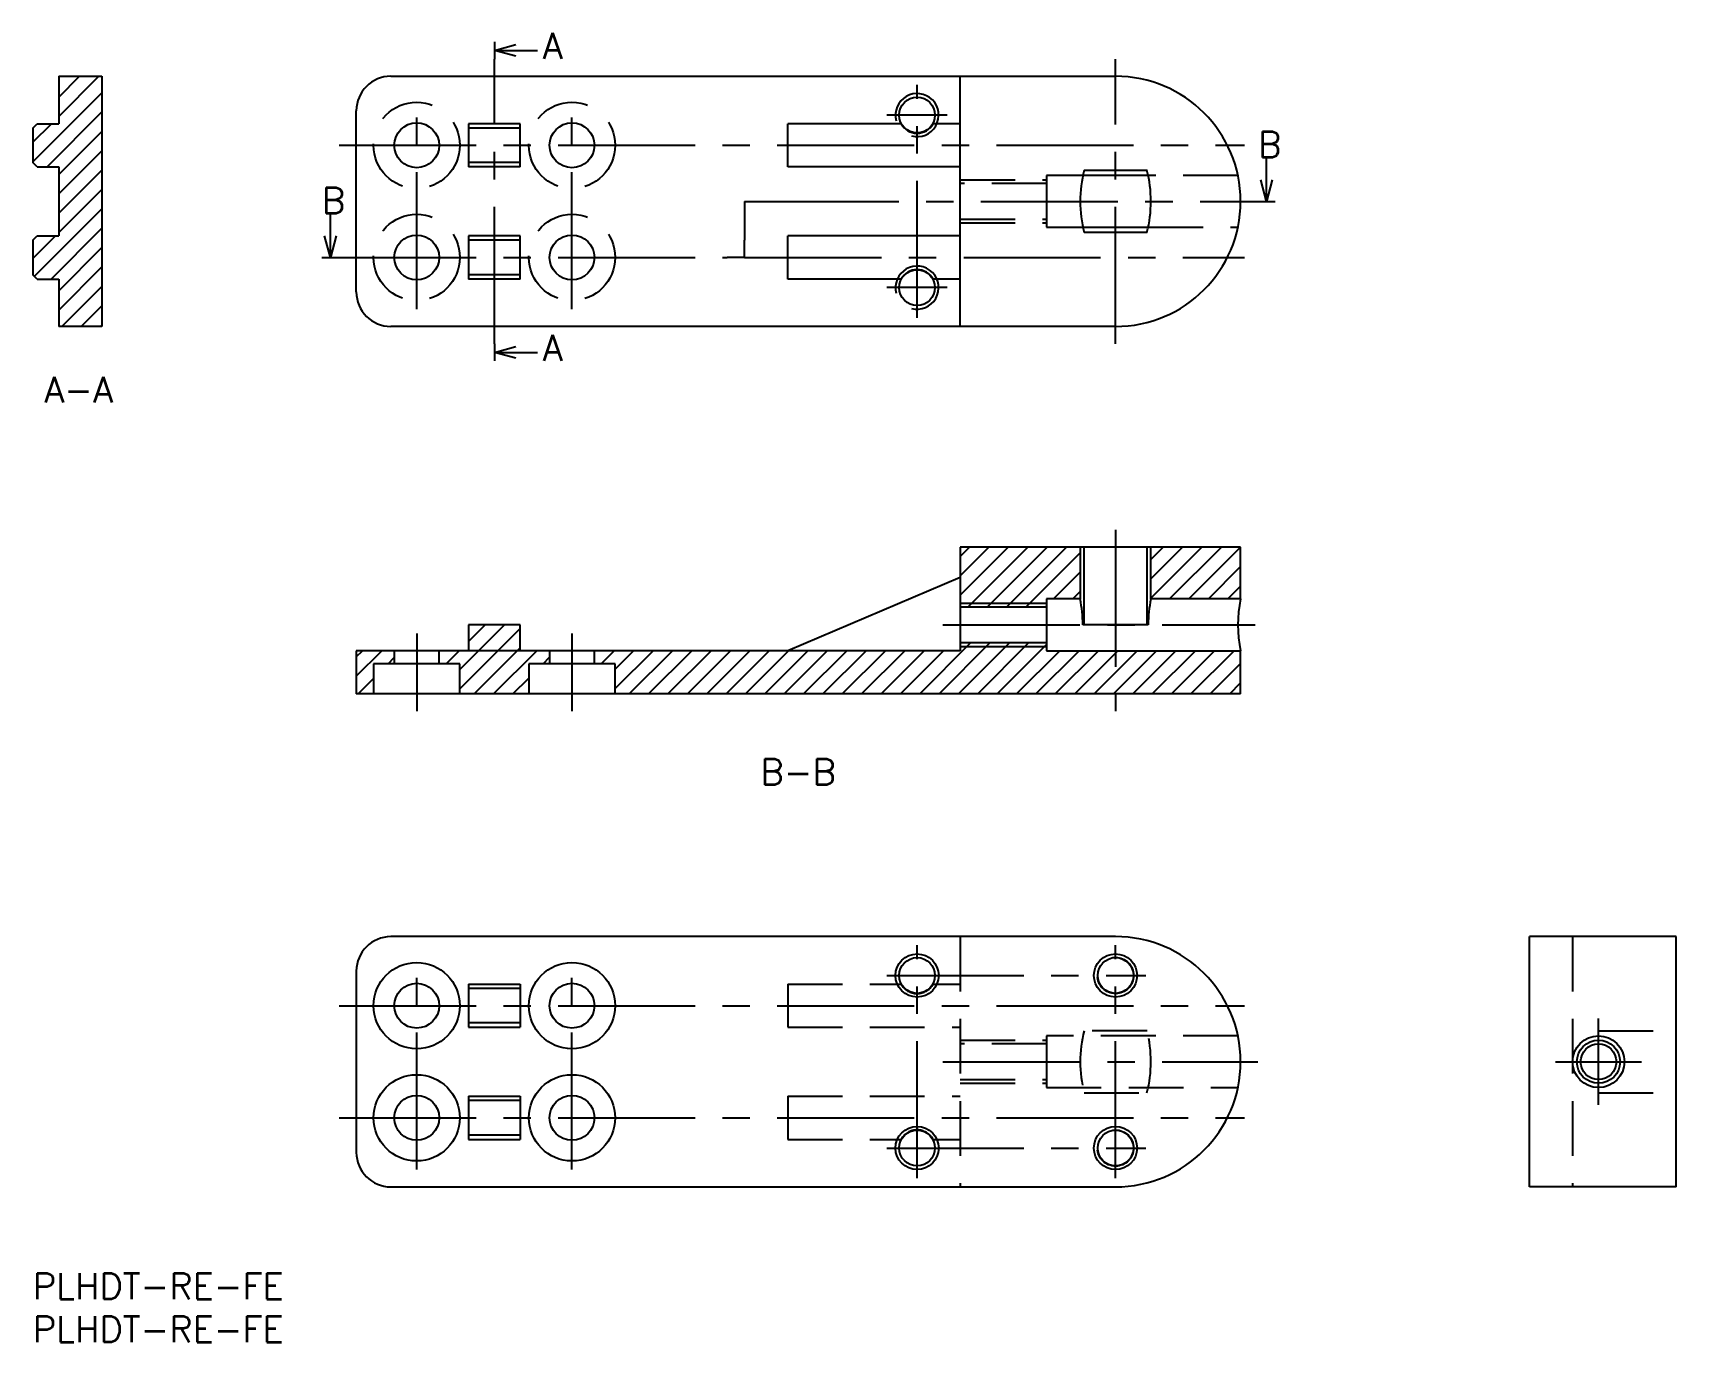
# Model space of a CAD drawing. Extents: x 0 to 190, y -8 to 144.
import ezdxf

# ---------------------------------------------------------------- set-up
doc = ezdxf.new("R2010")
doc.units = 0
doc.header["$LTSCALE"] = 0.5
doc.linetypes.add('CENTER', pattern=[50.8, 31.75, -6.35, 6.35, -6.35])
doc.linetypes.add('DASHED', pattern=[19.05, 12.7, -6.35])
for name, color, linetype in [('MSM_CENTER', 1, 'CENTER'), ('MSM_CONTINUOUS', 7, 'CONTINUOUS'), ('MSM_DASHED', 4, 'DASHED'), ('MSM_NARROW', 5, 'CONTINUOUS'), ('MSM_PART_NUMBER', 7, 'CONTINUOUS')]:
    doc.layers.add(name, color=color, linetype=linetype)
doc.styles.get("Standard").update_dxf_attribs({"font": 'txt.shx', "height": 3, "bigfont": 'bigfont.shx'})

# ---------------------------------------------------------------- blocks, each defined once
blk = doc.blocks.new('*U2')
at = {"layer": 'MSM_PART_NUMBER'}
blk.add_text('PLHDT-RE-FE', height=3, dxfattribs=at).set_placement((0, -3))
blk = doc.blocks.new('*U3')
at = {"layer": 'MSM_PART_NUMBER'}
blk.add_text('PLHDT-RE-FE', height=3, dxfattribs=at).set_placement((0, -8))

msp = doc.modelspace()

# ---------------------------------------------------------------- linework, layer by layer
at = {"layer": 'MSM_CENTER'}
for p, q in [((53.49, 107.73), (53.49, 140.73)), ((125.49, 107.73), (125.49, 140.73)), ((102.49, 110.73), (102.49, 137.73)), ((44.49, 111.73), (44.49, 136.73)), ((62.49, 111.73), (62.49, 136.73)), ((105.99, 134.23), (98.99, 134.23)), ((35.49, 130.73), (140.45, 130.73)), ((84.49, 124.23), (141.99, 124.23)), ((82.49, 122.23), (82.49, 119.73)), ((35.49, 117.73), (80.49, 117.73)), ((82.49, 117.73), (140.45, 117.73)), ((105.99, 114.23), (98.99, 114.23)), ((125.49, 86.14), (125.49, 65.14)), ((105.49, 75.14), (141.68, 75.14)), ((44.49, 74.14), (44.49, 65.14)), ((62.49, 74.14), (62.49, 65.14)), ((44.49, 12), (44.49, 37)), ((62.49, 12), (62.49, 37)), ((102.49, 11), (102.49, 38)), ((125.49, 11), (125.49, 38)), ((98.99, 34.5), (128.99, 34.5)), ((35.49, 31), (140.45, 31)), ((181.47, 19.5), (181.47, 29.5)), ((105.49, 24.5), (141.99, 24.5)), ((176.47, 24.5), (186.47, 24.5)), ((35.49, 18), (140.45, 18)), ((98.99, 14.5), (128.99, 14.5))]:
    msp.add_line(p, q, dxfattribs=at)
at = {"layer": 'MSM_CONTINUOUS'}
for p, q in [((3, 138.73), (8, 138.73)), ((3, 138.73), (3, 133.23)), ((8, 138.73), (8, 109.73)), ((41.49, 138.73), (125.49, 138.73)), ((107.49, 109.73), (107.49, 138.73)), ((37.49, 113.73), (37.49, 134.73)), ((0, 132.73), (0.5, 133.23)), ((0, 132.73), (0, 128.73)), ((0.5, 133.23), (3, 133.23)), ((50.49, 133.23), (50.49, 128.23)), ((56.49, 133.23), (50.49, 133.23)), ((56.49, 132.73), (50.49, 132.73)), ((56.49, 128.23), (56.49, 133.23)), ((100.64, 133.23), (87.49, 133.23)), ((87.49, 128.23), (87.49, 133.23)), ((107.49, 133.23), (104.34, 133.23)), ((0.5, 128.23), (0, 128.73)), ((0.5, 128.23), (3, 128.23)), ((3, 128.23), (3, 120.23)), ((56.49, 128.73), (50.49, 128.73)), ((56.49, 128.23), (50.49, 128.23)), ((107.49, 128.23), (87.49, 128.23)), ((121.85, 127.83), (129.14, 127.83)), ((129.28, 127.23), (121.7, 127.23)), ((82.49, 124.23), (82.49, 122.23)), ((82.49, 124.23), (84.49, 124.23)), ((0, 119.73), (0.5, 120.23)), ((0.5, 120.23), (3, 120.23)), ((56.49, 120.23), (50.49, 120.23)), ((50.49, 120.23), (50.49, 115.23)), ((56.49, 115.23), (56.49, 120.23)), ((107.49, 120.23), (87.49, 120.23)), ((87.49, 115.23), (87.49, 120.23)), ((121.7, 121.23), (129.28, 121.23)), ((129.14, 120.63), (121.85, 120.63)), ((0, 119.73), (0, 115.73)), ((56.49, 119.73), (50.49, 119.73)), ((82.49, 117.73), (82.49, 119.73)), ((82.49, 117.73), (80.49, 117.73)), ((0.5, 115.23), (0, 115.73)), ((0.5, 115.23), (3, 115.23)), ((3, 115.23), (3, 109.73)), ((56.49, 115.73), (50.49, 115.73)), ((56.49, 115.23), (50.49, 115.23)), ((100.64, 115.23), (87.49, 115.23)), ((107.49, 115.23), (104.34, 115.23)), ((8, 109.73), (3, 109.73)), ((125.49, 109.73), (41.49, 109.73)), ((107.49, 84.14), (107.49, 72.14)), ((139.99, 84.14), (107.49, 84.14)), ((121.39, 84.14), (121.39, 78.14)), ((121.85, 75.14), (121.85, 84.14)), ((129.14, 75.14), (129.14, 84.14)), ((129.59, 78.14), (129.59, 84.14)), ((139.99, 78.14), (139.99, 84.14)), ((107.49, 80.64), (87.49, 72.14)), ((117.49, 78.14), (117.49, 72.14)), ((121.39, 78.14), (117.49, 78.14)), ((139.99, 78.14), (129.59, 78.14)), ((117.49, 77.21), (107.49, 77.21)), ((50.49, 75.14), (50.49, 72.14)), ((56.49, 75.14), (50.49, 75.14)), ((56.49, 72.14), (56.49, 75.14)), ((129.28, 75.14), (121.7, 75.14)), ((107.49, 73.08), (117.49, 73.08)), ((107.49, 72.14), (37.49, 72.14)), ((37.49, 72.14), (37.49, 67.14)), ((49.49, 70.64), (39.49, 70.64)), ((39.49, 70.64), (39.49, 67.14)), ((41.89, 72.14), (41.89, 70.64)), ((47.09, 70.64), (47.09, 72.14)), ((49.49, 67.14), (49.49, 70.64)), ((67.49, 70.64), (57.49, 70.64)), ((57.49, 70.64), (57.49, 67.14)), ((59.89, 72.14), (59.89, 70.64)), ((65.09, 70.64), (65.09, 72.14)), ((67.49, 67.14), (67.49, 70.64)), ((117.49, 72.14), (139.99, 72.14)), ((139.99, 67.14), (139.99, 72.14)), ((139.99, 67.14), (37.49, 67.14)), ((125.49, 39), (41.49, 39)), ((173.47, 10), (173.47, 39)), ((190.47, 39), (173.47, 39)), ((190.47, 10), (190.47, 39)), ((37.49, 35), (37.49, 14)), ((41.49, 10), (125.49, 10)), ((190.47, 10), (173.47, 10))]:
    msp.add_line(p, q, dxfattribs=at)
for centre, radius in [((102.49, 134.23), 2.07), ((44.49, 130.73), 2.6), ((62.49, 130.73), 2.6), ((44.49, 117.73), 2.6), ((62.49, 117.73), 2.6), ((102.49, 114.23), 2.07), ((102.49, 34.5), 2.07), ((125.49, 34.5), 2.07), ((44.49, 31), 5), ((62.49, 31), 5), ((44.49, 31), 2.6), ((62.49, 31), 2.6), ((181.47, 24.5), 3), ((181.47, 24.5), 2.07), ((44.49, 18), 5), ((62.49, 18), 5), ((44.49, 18), 2.6), ((62.49, 18), 2.6), ((102.49, 14.5), 2.07), ((125.49, 14.5), 2.07)]:
    msp.add_circle(centre, radius, dxfattribs=at)
for centre, radius, start, end in [((41.49, 134.73), 4, 90, 180), ((125.49, 124.23), 14.5, 270, 90), ((102.49, 134.23), 2.1, 208.5156, 331.4844), ((135.89, 124.23), 14.5, 165.6245, 194.3755), ((115.09, 124.23), 14.5, 345.6245, 14.3755), ((102.49, 114.22), 2.1, 28.5156, 151.4844), ((41.49, 113.73), 4, 180, 270), ((106.88, 75.11), 14.82, 0.131, 11.8096), ((144.1, 75.11), 14.82, 168.1904, 179.869), ((154.2, 75.14), 14.52, 168.0755, 191.9245), ((41.49, 35), 4, 90, 180), ((125.49, 24.5), 14.5, 270, 90), ((41.49, 14), 4, 180, 270)]:
    msp.add_arc(centre, radius, start, end, dxfattribs=at)
at = {"layer": 'MSM_DASHED'}
for p, q in [((107.49, 126.73), (117.49, 126.73)), ((117.49, 126.29), (107.49, 126.29)), ((117.49, 127.23), (117.49, 121.23)), ((121.7, 127.23), (117.49, 127.23)), ((139.68, 127.23), (129.28, 127.23)), ((107.49, 122.16), (117.49, 122.16)), ((107.49, 121.73), (117.49, 121.73)), ((117.49, 121.23), (121.7, 121.23)), ((129.28, 121.23), (139.68, 121.23)), ((107.49, 39), (107.49, 10)), ((178.47, 39), (178.47, 10)), ((50.49, 33.5), (50.49, 28.5)), ((50.49, 33.5), (56.49, 33.5)), ((56.49, 33), (50.49, 33)), ((56.49, 33.5), (56.49, 28.5)), ((87.49, 33.5), (87.49, 28.5)), ((87.49, 33.5), (100.64, 33.5)), ((104.34, 33.5), (107.49, 33.5)), ((56.49, 29), (50.49, 29)), ((50.49, 28.5), (56.49, 28.5)), ((87.49, 28.5), (107.49, 28.5)), ((107.49, 27), (117.49, 27)), ((139.68, 27.5), (117.49, 27.5)), ((117.49, 27.5), (117.49, 21.5)), ((129.14, 28.1), (121.85, 28.1)), ((181.47, 28.1), (190.47, 28.1)), ((181.47, 27.5), (181.47, 28.1)), ((117.49, 26.57), (107.49, 26.57)), ((107.49, 22.43), (117.49, 22.43)), ((107.49, 22), (117.49, 22)), ((117.49, 21.5), (139.68, 21.5)), ((181.47, 20.9), (181.47, 21.5)), ((50.49, 20.5), (50.49, 15.5)), ((50.49, 20.5), (56.49, 20.5)), ((56.49, 20), (50.49, 20)), ((56.49, 20.5), (56.49, 15.5)), ((87.49, 20.5), (87.49, 15.5)), ((87.49, 20.5), (107.49, 20.5)), ((121.85, 20.9), (129.14, 20.9)), ((181.47, 20.9), (190.47, 20.9)), ((56.49, 16), (50.49, 16)), ((50.49, 15.5), (56.49, 15.5)), ((87.49, 15.5), (100.64, 15.5)), ((104.34, 15.5), (107.49, 15.5))]:
    msp.add_line(p, q, dxfattribs=at)
for centre, radius in [((44.49, 130.73), 5), ((62.49, 130.73), 5), ((44.49, 117.73), 5), ((62.49, 117.73), 5), ((125.49, 34.5), 2.1), ((125.49, 14.5), 2.1)]:
    msp.add_circle(centre, radius, dxfattribs=at)
for centre, radius, start, end in [((102.49, 34.5), 2.1, 208.4369, 331.5631), ((135.89, 24.5), 14.5, 165.6245, 194.3755), ((115.09, 24.5), 14.5, 345.6245, 14.3755), ((102.49, 14.5), 2.1, 28.4369, 151.5631)]:
    msp.add_arc(centre, radius, start, end, dxfattribs=at)
at = {"layer": 'MSM_NARROW'}
for p, q in [((3, 138.57), (3.16, 138.73)), ((3, 136.32), (5.4, 138.73)), ((3, 134.08), (7.65, 138.73)), ((0, 128.83), (8, 136.83)), ((1.64, 128.23), (8, 134.59)), ((0, 131.08), (2.15, 133.23)), ((3, 127.34), (8, 132.34)), ((3, 125.1), (8, 130.1)), ((3, 122.85), (8, 127.85)), ((3, 120.61), (8, 125.61)), ((0.18, 115.55), (8, 123.36)), ((0, 117.61), (2.62, 120.23)), ((2.11, 115.23), (8, 121.12)), ((3, 113.87), (8, 118.87)), ((3, 111.63), (8, 116.63)), ((3.34, 109.73), (8, 114.38)), ((5.59, 109.73), (8, 112.14)), ((7.83, 109.73), (8, 109.89)), ((107.49, 83.06), (108.57, 84.14)), ((107.49, 80.82), (110.82, 84.14)), ((107.49, 78.57), (113.06, 84.14)), ((108.37, 77.21), (115.31, 84.14)), ((110.62, 77.21), (117.55, 84.14)), ((112.86, 77.21), (119.8, 84.14)), ((129.59, 82.71), (131.02, 84.14)), ((129.59, 80.47), (133.27, 84.14)), ((129.59, 78.22), (135.51, 84.14)), ((131.76, 78.14), (137.76, 84.14)), ((134, 78.14), (139.99, 84.13)), ((115.11, 77.21), (121.39, 83.49)), ((118.29, 78.14), (121.39, 81.25)), ((136.25, 78.14), (139.99, 81.89)), ((120.53, 78.14), (121.39, 79)), ((138.49, 78.14), (139.99, 79.64)), ((107.49, 77.64), (117.49, 77.64)), ((117.35, 77.21), (117.49, 77.35)), ((50.49, 73.21), (52.42, 75.14)), ((51.67, 72.14), (54.67, 75.14)), ((53.91, 72.14), (56.49, 74.72)), ((51.16, 67.14), (56.49, 72.47)), ((102.8, 67.14), (108.73, 73.08)), ((105.04, 67.14), (110.97, 73.08)), ((107.29, 67.14), (113.22, 73.08)), ((107.49, 72.64), (117.49, 72.64)), ((109.53, 67.14), (115.46, 73.08)), ((111.78, 67.14), (117.49, 72.86)), ((37.49, 71.43), (38.2, 72.14)), ((37.49, 69.19), (40.44, 72.14)), ((41.19, 70.64), (41.89, 71.34)), ((47.09, 72.05), (47.18, 72.14)), ((47.92, 70.64), (49.42, 72.14)), ((49.49, 69.96), (51.67, 72.14)), ((49.49, 67.72), (53.91, 72.14)), ((53.4, 67.14), (58.4, 72.14)), ((59.15, 70.64), (59.89, 71.38)), ((65.09, 72.09), (65.14, 72.14)), ((65.89, 70.64), (67.39, 72.14)), ((67.49, 70), (69.63, 72.14)), ((67.49, 67.76), (71.88, 72.14)), ((69.12, 67.14), (74.12, 72.14)), ((71.37, 67.14), (76.37, 72.14)), ((73.61, 67.14), (78.61, 72.14)), ((75.86, 67.14), (80.86, 72.14)), ((78.1, 67.14), (83.1, 72.14)), ((80.35, 67.14), (85.35, 72.14)), ((82.59, 67.14), (87.59, 72.14)), ((84.84, 67.14), (89.84, 72.14)), ((87.08, 67.14), (92.08, 72.14)), ((89.33, 67.14), (94.33, 72.14)), ((91.57, 67.14), (96.57, 72.14)), ((93.82, 67.14), (98.82, 72.14)), ((96.06, 67.14), (101.06, 72.14)), ((98.31, 67.14), (103.31, 72.14)), ((104.99, 72.14), (99.99, 72.14)), ((100.55, 67.14), (105.55, 72.14)), ((114.02, 67.14), (119.02, 72.14)), ((116.27, 67.14), (121.27, 72.14)), ((118.51, 67.14), (123.51, 72.14)), ((120.76, 67.14), (125.76, 72.14)), ((123, 67.14), (128, 72.14)), ((125.25, 67.14), (130.25, 72.14)), ((127.49, 67.14), (132.49, 72.14)), ((129.74, 67.14), (134.74, 72.14)), ((131.98, 67.14), (136.98, 72.14)), ((134.23, 67.14), (139.23, 72.14)), ((136.47, 67.14), (139.99, 70.66)), ((37.69, 67.14), (39.49, 68.94)), ((55.65, 67.14), (57.49, 68.98)), ((138.72, 67.14), (139.99, 68.42))]:
    msp.add_line(p, q, dxfattribs=at)
for centre in [(102.49, 34.5), (125.49, 34.5), (181.47, 24.5), (102.49, 14.5), (125.49, 14.5)]:
    msp.add_circle(centre, 2.5, dxfattribs=at)
for centre in [(102.49, 134.23), (102.49, 114.23)]:
    msp.add_arc(centre, 2.5, 255, 195, dxfattribs=at)
at = {"layer": 'MSM_PART_NUMBER'}
for p, q in [((53.49, 142.73), (53.49, 140.73)), ((53.49, 141.73), (55.99, 142.4)), ((55.99, 141.06), (53.49, 141.73)), ((53.49, 141.73), (58.49, 141.73)), ((142.99, 124.23), (142.99, 129.23)), ((142.99, 124.23), (142.32, 126.73)), ((143.66, 126.73), (142.99, 124.23)), ((141.99, 124.23), (143.99, 124.23)), ((34.49, 117.73), (34.49, 122.73)), ((34.49, 117.73), (33.82, 120.23)), ((35.16, 120.23), (34.49, 117.73)), ((33.49, 117.73), (35.49, 117.73)), ((53.49, 107.73), (53.49, 105.73)), ((53.49, 106.73), (55.99, 107.4)), ((55.99, 106.06), (53.49, 106.73)), ((53.49, 106.73), (58.49, 106.73))]:
    msp.add_line(p, q, dxfattribs=at)

# ---------------------------------------------------------------- block references
at = {"layer": 'MSM_CONTINUOUS'}
for name in ['*U2', '*U3']:
    msp.add_blockref(name, (0, 0), dxfattribs=at)

# ---------------------------------------------------------------- texts
at = {"layer": 'MSM_PART_NUMBER'}
for s, p in [('A', (59.08, 140.76)), ('B', (142, 129.33)), ('B', (33.5, 122.83)), ('A', (59.08, 105.76)), ('A-A', (1.32, 100.9)), ('B-B', (84.33, 56.6))]:
    msp.add_text(s, height=3, dxfattribs=at).set_placement(p)

doc.saveas('drawing.dxf')
